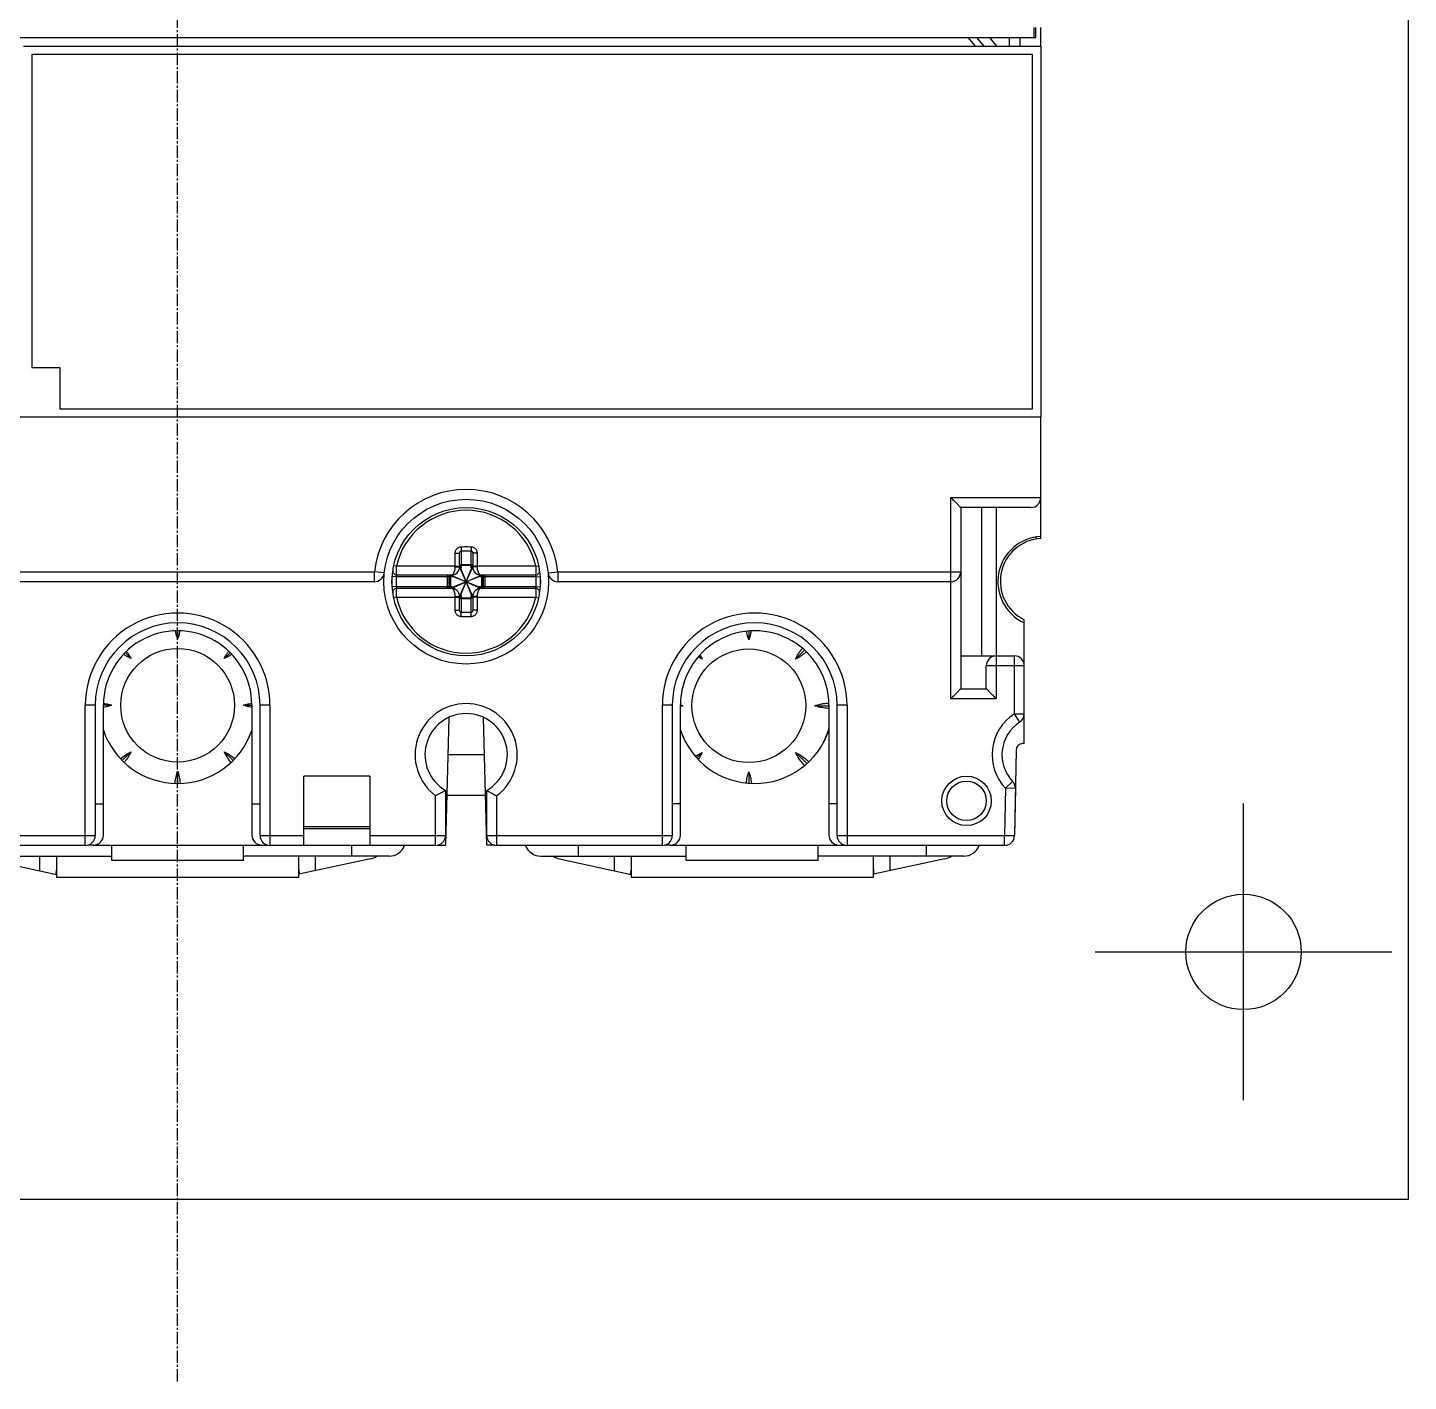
# Model space of a CAD drawing. Extents: x 0 to 557, y 0 to 248.
# Drawn here: x 466.2 to 550, y 1.1 to 83.2 of the extents above; entities that cross this region are included whole.
import ezdxf

# ---------------------------------------------------------------- set-up
doc = ezdxf.new("R2010")
doc.units = 0
doc.linetypes.add('AXES2', pattern=[1.125, 0.75, -0.125, 0.125, -0.125])
doc.layers.add('AXE', color=80, linetype='AXES2')

# ---------------------------------------------------------------- blocks, each defined once
blk = doc.blocks.new('LV429640ATNSX22A 1')
for p, q in [((95.4, -7.513), (199.3, -7.513)), ((195.28, -7.513), (195.722, -8.04)), ((196.263, -8.04), (195.821, -7.513)), ((197.046, -8.04), (196.604, -7.513)), ((197.779, -7.513), (197.779, -8.035)), ((198.45, -8.035), (198.45, -7.513)), ((199.3, -7.513), (199.3, -6.913)), ((199.3, -7.513), (199.4, -7.513)), ((199.4, -7.513), (199.4, -6.913)), ((199.7, -8.035), (199.7, -6.913)), ((138, -8.04), (199.7, -8.04)), ((199.7, -8.04), (199.7, -30.54)), ((199.2, -8.54), (138.5, -8.54)), ((138.5, -8.54), (138.5, -27.54)), ((199.2, -30.04), (199.2, -8.54)), ((138.5, -27.54), (140.2, -27.54)), ((140.2, -27.54), (140.2, -30.04)), ((140.2, -30.04), (199.2, -30.04)), ((134.7, -30.54), (199.7, -30.54)), ((199.7, -37.789), (199.7, -30.535)), ((194.25, -35.435), (199.7, -35.435)), ((194.25, -47.635), (194.25, -35.435)), ((199.1, -36.035), (194.85, -36.035)), ((194.85, -36.035), (194.85, -47.035)), ((196.1, -36.035), (196.1, -45.035)), ((196.995, -36.035), (196.995, -45.035)), ((199.4, -37.824), (199.4, -37.95)), ((199.7, -37.915), (199.7, -37.789)), ((164.45, -39.635), (164.45, -38.831)), ((164.55, -38.668), (164.55, -39.59)), ((165.15, -39.59), (165.15, -38.668)), ((165.25, -38.831), (165.25, -39.635)), ((100.418, -39.935), (159.282, -39.935)), ((159.879, -39.999), (159.282, -39.935)), ((159.282, -40.535), (159.282, -39.935)), ((160.619, -39.599), (160.456, -39.563)), ((163.95, -40.135), (160.65, -40.135)), ((163.72, -40.935), (163.72, -40.135)), ((163.983, -40.15), (165.717, -40.92)), ((163.983, -40.92), (165.717, -40.15)), ((164.187, -39.635), (164.45, -39.635)), ((165.235, -41.402), (164.465, -39.668)), ((164.465, -41.402), (165.235, -39.668)), ((165.169, -41.331), (164.531, -39.738)), ((164.531, -41.331), (165.169, -39.739)), ((165.15, -39.52), (164.55, -39.52)), ((165.15, -39.562), (164.55, -39.562)), ((165.513, -39.635), (165.25, -39.635)), ((169.05, -40.135), (165.75, -40.135)), ((165.98, -40.135), (165.98, -40.935)), ((169.081, -39.599), (169.244, -39.563)), ((169.821, -39.999), (170.418, -39.935)), ((170.418, -39.935), (194.85, -39.935)), ((170.418, -39.935), (170.418, -40.535)), ((159.282, -40.535), (100.418, -40.535)), ((160.611, -40.235), (160.361, -40.217)), ((160.361, -40.853), (160.361, -40.217)), ((160.611, -40.835), (160.361, -40.853)), ((163.905, -40.235), (160.611, -40.235)), ((160.611, -40.835), (163.905, -40.835)), ((160.65, -40.935), (163.95, -40.935)), ((163.816, -40.835), (163.816, -40.235)), ((163.838, -40.235), (163.838, -40.835)), ((163.89, -40.235), (163.89, -40.835)), ((164.054, -40.216), (165.646, -40.854)), ((164.054, -40.854), (165.646, -40.216)), ((165.75, -40.935), (169.05, -40.935)), ((169.089, -40.235), (165.795, -40.235)), ((165.795, -40.835), (169.089, -40.835)), ((165.81, -40.835), (165.81, -40.235)), ((165.862, -40.835), (165.862, -40.235)), ((165.884, -40.235), (165.884, -40.835)), ((169.089, -40.235), (169.339, -40.217)), ((169.089, -40.835), (169.339, -40.853)), ((169.339, -40.217), (169.339, -40.853)), ((194.25, -40.535), (170.418, -40.535)), ((160.619, -41.471), (160.456, -41.507)), ((164.187, -41.435), (164.45, -41.435)), ((164.45, -42.239), (164.45, -41.435)), ((164.55, -41.48), (164.55, -42.401)), ((164.55, -41.508), (165.15, -41.508)), ((164.55, -41.55), (165.15, -41.55)), ((165.15, -42.401), (165.15, -41.48)), ((165.513, -41.435), (165.25, -41.435)), ((165.25, -41.435), (165.25, -42.239)), ((169.081, -41.471), (169.244, -41.507)), ((147.35, -43.513), (147.35, -44.031)), ((181.996, -43.53), (181.996, -44.061)), ((198.7, -43.033), (198.7, -42.843)), ((198.7, -48.557), (198.7, -43.033)), ((144.157, -44.841), (144.52, -45.203)), ((150.18, -45.203), (150.54, -44.843)), ((178.974, -45.041), (179.166, -45.233)), ((184.826, -45.233), (185.372, -44.687)), ((194.85, -45.035), (198.1, -45.035)), ((197, -45.035), (197, -47.635)), ((198.1, -48.557), (198.1, -45.035)), ((198.7, -45.635), (196.4, -45.635)), ((196.4, -47.035), (196.4, -45.635)), ((197, -47.635), (194.25, -47.635)), ((194.85, -47.035), (196.4, -47.035)), ((142.35, -48.035), (141.75, -48.035)), ((141.75, -56.535), (141.75, -48.035)), ((142.35, -48.035), (142.35, -55.935)), ((142.848, -55.913), (142.848, -48.014)), ((143.348, -48.033), (142.848, -48.033)), ((151.352, -48.033), (151.848, -48.033)), ((151.848, -48.013), (151.848, -55.914)), ((152.95, -48.035), (152.35, -48.035)), ((152.35, -55.935), (152.35, -48.035)), ((152.95, -48.035), (152.95, -56.535)), ((177.35, -48.035), (176.75, -48.035)), ((176.75, -56.535), (176.75, -48.035)), ((177.35, -48.035), (177.35, -55.935)), ((177.848, -55.913), (177.848, -48.014)), ((177.994, -48.063), (177.848, -48.063)), ((185.998, -48.063), (186.848, -48.063)), ((186.848, -48.013), (186.848, -55.913)), ((187.95, -48.035), (187.35, -48.035)), ((187.35, -55.935), (187.35, -48.035)), ((187.95, -48.035), (187.95, -56.535)), ((198.1, -48.557), (198.7, -48.557)), ((198.425, -49.061), (198.1, -48.557)), ((198.7, -50.363), (198.7, -48.557)), ((163.797, -48.77), (163.594, -56.513)), ((166.105, -56.513), (165.903, -48.77)), ((144.52, -50.863), (143.991, -51.392)), ((150.18, -50.863), (150.709, -51.392)), ((163.738, -51.013), (165.961, -51.013)), ((179.166, -50.893), (178.835, -51.225)), ((184.826, -50.893), (185.51, -51.577)), ((198.206, -50.756), (198.116, -55.924)), ((198.7, -50.363), (198.606, -50.363)), ((147.35, -52.035), (147.35, -52.783)), ((159, -52.335), (155, -52.335)), ((155, -56.535), (155, -52.335)), ((159, -52.335), (159, -56.535)), ((181.996, -52.066), (181.996, -52.769)), ((197.996, -52.653), (197.56, -53.066)), ((163, -56.535), (163, -53.522)), ((163.6, -53.2), (163.6, -55.935)), ((166.027, -53.513), (163.673, -53.513)), ((166.1, -55.935), (166.1, -53.2)), ((166.7, -53.522), (166.7, -56.535)), ((197.56, -53.066), (197.51, -55.935)), ((198.16, -53.076), (197.56, -53.066)), ((198.16, -53.076), (198.11, -55.945)), ((142.35, -54.013), (142.848, -54.013)), ((151.848, -54.013), (152.35, -54.013)), ((177.848, -54.013), (177.35, -54.013)), ((187.35, -54.013), (186.848, -54.013)), ((131.1, -55.935), (142.35, -55.935)), ((152.35, -55.935), (155, -55.935)), ((155, -55.381), (159, -55.381)), ((159, -55.528), (155, -55.528)), ((159, -55.935), (163.6, -55.935)), ((166.1, -55.935), (177.35, -55.935)), ((187.35, -55.935), (197.51, -55.935)), ((197.51, -55.935), (198.11, -55.945)), ((197.51, -56.535), (197.51, -55.935)), ((141.75, -56.535), (131.7, -56.535)), ((142.247, -56.513), (141.909, -56.513)), ((152.447, -56.533), (142.247, -56.533)), ((143.35, -57.463), (143.35, -56.533)), ((151.35, -57.463), (151.35, -56.533)), ((152.448, -56.514), (152.792, -56.514)), ((155, -56.535), (152.95, -56.535)), ((155, -56.513), (159, -56.513)), ((157.901, -56.513), (157.901, -57.188)), ((163, -56.535), (159, -56.535)), ((163.159, -56.513), (163.594, -56.513)), ((166.541, -56.513), (166.105, -56.513)), ((176.75, -56.535), (166.7, -56.535)), ((171.652, -56.535), (171.652, -57.188)), ((177.247, -56.513), (176.909, -56.513)), ((187.447, -56.533), (177.247, -56.533)), ((178.203, -57.463), (178.203, -56.533)), ((186.203, -57.463), (186.203, -56.533)), ((187.448, -56.513), (187.792, -56.513)), ((197.51, -56.535), (187.95, -56.535)), ((192.753, -56.535), (192.753, -57.188)), ((134.525, -57.188), (143.35, -57.188)), ((135.659, -57.349), (140, -58.311)), ((139, -58.089), (139, -57.188)), ((140, -57.188), (140, -58.463)), ((151.35, -57.463), (143.35, -57.463)), ((160.175, -57.188), (151.35, -57.188)), ((154.7, -58.463), (154.7, -57.188)), ((159.04, -57.36), (154.7, -58.29)), ((155.7, -57.188), (155.7, -58.076)), ((169.378, -57.188), (178.203, -57.188)), ((170.512, -57.349), (174.853, -58.311)), ((173.853, -58.089), (173.853, -57.188)), ((174.853, -57.188), (174.853, -58.463)), ((186.203, -57.463), (178.203, -57.463)), ((195.028, -57.188), (186.203, -57.188)), ((189.553, -58.463), (189.553, -57.188)), ((193.893, -57.36), (189.553, -58.29)), ((190.553, -57.188), (190.553, -58.076)), ((140, -58.463), (154.7, -58.463)), ((174.853, -58.463), (189.553, -58.463))]:
    blk.add_line(p, q)
at = {"color": 6}
for p, q in [((212, -72), (212, -54)), ((203, -63), (221, -63))]:
    blk.add_line(p, q, dxfattribs=at)
at = {"color": 7}
blk.add_lwpolyline([(-328, -78), (222, -78), (222, 142), (-328, 142)], close=True, dxfattribs=at)
for centre, radius in [((164.85, -40.535), 5), ((164.85, -40.535), 4.5), ((147.35, -48.033), 3.45), ((181.996, -48.063), 3.45), ((195.2, -53.835), 1.5), ((195.2, -53.835), 1.2)]:
    blk.add_circle(centre, radius)
blk.add_circle((212, -63), 3.5, dxfattribs=at)
for centre, radius, start, end in [((164.85, -40.535), 5.6, 6.15064, 173.84936), ((199.1, -35.435), 0.6, 270, 0), ((164.85, -40.535), 4.333, 12.47309, 167.52691), ((199.85, -40.535), 2.75, 93.12678, 245.28015), ((199.85, -40.511), 2.6, 93.31752, 243.73809), ((159.282, -39.935), 0.6, 270, 353.84936), ((160.65, -39.885), 0.25, 171.20259, 270), ((163.95, -39.635), 0.5, 270, 0), ((165.75, -39.635), 0.5, 180, 270), ((169.05, -39.885), 0.25, 269.99996, 8.79727), ((170.418, -39.935), 0.6, 186.15064, 270), ((194.25, -39.935), 0.6, 270, 0), ((160.65, -41.185), 0.25, 89.99996, 188.79727), ((164.85, -40.535), 4.25, 175.95223, 184.04777), ((163.95, -41.435), 0.5, 0, 90), ((165.75, -41.435), 0.5, 90, 180), ((169.05, -41.185), 0.25, 351.20259, 90), ((164.85, -40.535), 4.25, 355.95223, 4.04777), ((164.85, -40.535), 4.333, 192.47309, 347.52691), ((147.35, -48.035), 5.6, 0, 180.00062), ((182.35, -48.035), 5.6, 0, 180.00062), ((147.35, -48.035), 5, 0, 180), ((147.348, -48.013), 4.5, 359.99999, 180.00384), ((182.35, -48.035), 5, 0, 180), ((182.348, -48.013), 4.5, 359.99999, 180.00384), ((197, -45.635), 0.6, 90, 180), ((198.1, -45.635), 0.6, 0, 90), ((164.85, -51.035), 3.1, 306.63921, 233.36079), ((164.85, -51.035), 2.5, 300, 240), ((199.7, -51.035), 2.95, 122.84513, 223.50884), ((198.1, -48.557), 0.6, 302.84532, 0), ((199.7, -51.035), 2.35, 122.84532, 223.50889), ((147.35, -48.033), 4.75, 198.57041, 341.27007), ((182.35, -48.033), 4.75, 198.57041, 341.27007), ((181.996, -48.063), 5.05, 334.1064, 343.92195), ((181.996, -48.063), 5.051, 334.46859, 343.86827), ((198.606, -50.763), 0.4, 90, 179.24815), ((197.56, -53.066), 0.6, 359, 43.50889), ((141.75, -55.935), 0.6, 270, 0), ((142.248, -55.913), 0.6, 269.94863, 360), ((152.448, -55.914), 0.6, 180.00032, 269.94895), ((152.95, -55.935), 0.6, 180, 270), ((163, -55.935), 0.6, 270, 0), ((166.7, -55.935), 0.6, 180, 270), ((176.75, -55.935), 0.6, 270, 0), ((177.248, -55.913), 0.6, 269.94872, 360), ((187.448, -55.913), 0.6, 180.00032, 269.89963), ((187.95, -55.935), 0.6, 180, 270), ((197.51, -55.935), 0.6, 270, 359), ((197.516, -55.913), 0.6, 343.83062, 359.00004), ((160.175, -56.188), 1, 270.0002, 339.70839), ((169.378, -56.188), 1, 200.28799, 270), ((195.028, -56.188), 1, 270.0002, 339.71199), ((158.825, -56.384), 1, 282.43176, 306.38253), ((170.728, -56.373), 1, 234.67389, 257.51092), ((193.678, -56.384), 1, 282.43176, 306.38253)]:
    blk.add_arc(centre, radius, start, end)
for points, knots in [([(194.85, -36.035), (194.84, -36.025), (194.804, -35.989), (194.725, -35.909), (194.599, -35.784), (194.435, -35.62), (194.315, -35.5), (194.25, -35.435)], [0, 0, 0, 0, 0.0402334, 0.155377, 0.3364328, 0.573722, 0.8485282, 0.8485282, 0.8485282, 0.8485282]), ([(164.187, -38.798), (164.187, -38.775), (164.191, -38.727), (164.211, -38.653), (164.247, -38.579), (164.302, -38.51), (164.375, -38.455), (164.457, -38.42), (164.516, -38.412), (164.544, -38.411)], [0, 0, 0, 0, 0.0686055, 0.1439426, 0.226554, 0.3151503, 0.4062368, 0.4967444, 0.5814957, 0.5814957, 0.5814957, 0.5814957]), ([(164.544, -38.411), (164.612, -38.41), (164.748, -38.409), (164.951, -38.409), (165.088, -38.41), (165.156, -38.411)], [0, 0, 0, 0, 0.2025636, 0.4076196, 0.6117272, 0.6117272, 0.6117272, 0.6117272]), ([(164.544, -38.411), (164.544, -38.445), (164.545, -38.508), (164.547, -38.594), (164.549, -38.646), (164.55, -38.668)], [0, 0, 0, 0, 0.1001381, 0.1907363, 0.2572488, 0.2572488, 0.2572488, 0.2572488]), ([(165.156, -38.411), (165.156, -38.445), (165.155, -38.508), (165.153, -38.594), (165.151, -38.646), (165.15, -38.668)], [0, 0, 0, 0, 0.1001378, 0.190736, 0.257248, 0.257248, 0.257248, 0.257248]), ([(165.156, -38.411), (165.184, -38.412), (165.242, -38.42), (165.325, -38.454), (165.397, -38.51), (165.452, -38.578), (165.489, -38.653), (165.509, -38.727), (165.513, -38.775), (165.513, -38.798)], [0, 0, 0, 0, 0.0844544, 0.1745763, 0.2656171, 0.3543791, 0.4371975, 0.5127248, 0.5814975, 0.5814975, 0.5814975, 0.5814975]), ([(164.187, -38.798), (164.22, -38.797), (164.281, -38.799), (164.366, -38.805), (164.413, -38.813), (164.45, -38.823), (164.45, -38.831)], [0, 0, 0, 0, 0.0995172, 0.1852358, 0.2437846, 0.2679334, 0.2679334, 0.2679334, 0.2679334]), ([(164.187, -39.599), (164.187, -39.517), (164.187, -39.346), (164.187, -39.079), (164.187, -38.894), (164.187, -38.798)], [0, 0, 0, 0, 0.2451334, 0.5135022, 0.8014853, 0.8014853, 0.8014853, 0.8014853]), ([(164.45, -38.831), (164.45, -38.821), (164.451, -38.802), (164.456, -38.771), (164.466, -38.741), (164.481, -38.712), (164.501, -38.689), (164.525, -38.673), (164.542, -38.669), (164.55, -38.668)], [0, 0, 0, 0, 0.0284303, 0.0592124, 0.0918038, 0.1246929, 0.1556434, 0.1834244, 0.2075979, 0.2075979, 0.2075979, 0.2075979]), ([(164.55, -38.668), (164.616, -38.668), (164.749, -38.666), (164.949, -38.666), (165.083, -38.668), (165.15, -38.668)], [0, 0, 0, 0, 0.1989894, 0.3995198, 0.6000139, 0.6000139, 0.6000139, 0.6000139]), ([(165.15, -38.668), (165.158, -38.669), (165.175, -38.673), (165.198, -38.688), (165.218, -38.712), (165.233, -38.741), (165.243, -38.771), (165.249, -38.802), (165.25, -38.821), (165.25, -38.831)], [0, 0, 0, 0, 0.0240864, 0.0517359, 0.0826458, 0.1155786, 0.1482428, 0.1791, 0.2075994, 0.2075994, 0.2075994, 0.2075994]), ([(165.513, -38.798), (165.48, -38.797), (165.419, -38.799), (165.334, -38.805), (165.287, -38.813), (165.25, -38.823), (165.25, -38.831)], [0, 0, 0, 0, 0.0995172, 0.1852358, 0.2437845, 0.2679333, 0.2679333, 0.2679333, 0.2679333]), ([(165.513, -38.798), (165.513, -38.895), (165.513, -39.082), (165.513, -39.349), (165.513, -39.518), (165.513, -39.599)], [0, 0, 0, 0, 0.2923982, 0.5595968, 0.8014853, 0.8014853, 0.8014853, 0.8014853]), ([(160.619, -39.599), (160.615, -39.633), (160.608, -39.701), (160.601, -39.806), (160.6, -39.908), (160.603, -39.999), (160.614, -40.07), (160.624, -40.115), (160.642, -40.135), (160.65, -40.135)], [0, 0, 0, 0, 0.1011592, 0.2076643, 0.3132474, 0.407516, 0.4809532, 0.526858, 0.54949, 0.54949, 0.54949, 0.54949]), ([(160.65, -40.135), (160.647, -40.14), (160.64, -40.153), (160.63, -40.176), (160.619, -40.204), (160.613, -40.225), (160.611, -40.235)], [0, 0, 0, 0, 0.0187148, 0.0440151, 0.0759374, 0.1077522, 0.1077522, 0.1077522, 0.1077522]), ([(164.187, -39.599), (164.092, -39.599), (163.898, -39.599), (163.594, -39.599), (163.264, -39.599), (162.901, -39.599), (162.506, -39.599), (162.079, -39.599), (161.621, -39.599), (161.13, -39.599), (160.793, -39.599), (160.619, -39.599)], [0, 0, 0, 0, 0.284634, 0.583745, 0.912593, 1.274918, 1.670146, 2.09758, 2.55637, 3.046106, 3.56801, 3.56801, 3.56801, 3.56801]), ([(163.88, -40.141), (163.875, -40.143), (163.854, -40.153), (163.833, -40.174), (163.824, -40.195), (163.822, -40.201)], [0, 0, 0, 0, 0.01694014, 0.06782964, 0.08515314, 0.08515314, 0.08515314, 0.08515314]), ([(163.873, -40.158), (163.864, -40.166), (163.853, -40.18), (163.846, -40.195), (163.844, -40.201)], [0, 0, 0, 0, 0.03424847, 0.05157209, 0.05157209, 0.05157209, 0.05157209]), ([(163.935, -40.135), (163.918, -40.135), (163.895, -40.141), (163.877, -40.155), (163.873, -40.158)], [0, 0, 0, 0, 0.05012009, 0.06715642, 0.06715642, 0.06715642, 0.06715642]), ([(163.935, -40.135), (163.926, -40.135), (163.907, -40.151), (163.898, -40.177), (163.894, -40.195), (163.893, -40.201)], [0, 0, 0, 0, 0.02574366, 0.06591584, 0.08212123, 0.08212123, 0.08212123, 0.08212123]), ([(163.95, -40.135), (163.941, -40.135), (163.921, -40.151), (163.913, -40.177), (163.909, -40.195), (163.908, -40.201)], [0, 0, 0, 0, 0.02606707, 0.06616314, 0.08229636, 0.08229636, 0.08229636, 0.08229636]), ([(163.95, -40.135), (163.979, -40.135), (164.042, -40.106), (164.107, -40.018), (164.154, -39.902), (164.181, -39.77), (164.187, -39.68), (164.187, -39.635)], [0, 0, 0, 0, 0.0857154, 0.1935589, 0.3219294, 0.4600473, 0.5939554, 0.5939554, 0.5939554, 0.5939554]), ([(163.983, -40.15), (163.98, -40.153), (163.979, -40.165), (163.986, -40.174), (163.99, -40.178)], [0, 0, 0, 0, 0.01414468, 0.03141043, 0.03141043, 0.03141043, 0.03141043]), ([(164.053, -40.124), (164.046, -40.126), (164.032, -40.129), (164.012, -40.134), (163.995, -40.14), (163.986, -40.146), (163.983, -40.15)], [0, 0, 0, 0, 0.02223725, 0.04269836, 0.06092843, 0.07550805, 0.07550805, 0.07550805, 0.07550805]), ([(163.99, -40.178), (163.995, -40.183), (164.007, -40.193), (164.02, -40.201), (164.028, -40.205)], [0, 0, 0, 0, 0.02119907, 0.04643887, 0.04643887, 0.04643887, 0.04643887]), ([(164.187, -39.635), (164.187, -39.629), (164.187, -39.617), (164.187, -39.605), (164.187, -39.599)], [0, 0, 0, 0, 0.01817785, 0.03583874, 0.03583874, 0.03583874, 0.03583874]), ([(164.287, -39.6), (164.315, -39.601), (164.368, -39.601), (164.41, -39.611), (164.45, -39.61), (164.45, -39.617)], [0, 0, 0, 0, 0.08551, 0.1433196, 0.1647829, 0.1647829, 0.1647829, 0.1647829]), ([(164.439, -39.738), (164.441, -39.731), (164.444, -39.717), (164.449, -39.697), (164.455, -39.68), (164.461, -39.671), (164.465, -39.668)], [0, 0, 0, 0, 0.02227813, 0.04272751, 0.06093428, 0.07551171, 0.07551171, 0.07551171, 0.07551171]), ([(164.45, -39.607), (164.45, -39.598), (164.466, -39.578), (164.492, -39.569), (164.511, -39.565), (164.516, -39.565)], [0, 0, 0, 0, 0.02606707, 0.06616314, 0.08229637, 0.08229637, 0.08229637, 0.08229637]), ([(164.45, -39.635), (164.45, -39.626), (164.466, -39.606), (164.492, -39.598), (164.511, -39.594), (164.516, -39.593)], [0, 0, 0, 0, 0.026066, 0.06616128, 0.0822948, 0.0822948, 0.0822948, 0.0822948]), ([(164.531, -39.738), (164.528, -39.73), (164.521, -39.713), (164.508, -39.692), (164.495, -39.675), (164.482, -39.665), (164.472, -39.665), (164.469, -39.666)], [0, 0, 0, 0, 0.0283478, 0.0532815, 0.0748872, 0.0920764, 0.1014859, 0.1014859, 0.1014859, 0.1014859]), ([(164.485, -39.54), (164.49, -39.537), (164.5, -39.531), (164.51, -39.527), (164.516, -39.525)], [0, 0, 0, 0, 0.01681323, 0.03392807, 0.03392807, 0.03392807, 0.03392807]), ([(164.55, -39.59), (164.55, -39.615), (164.547, -39.665), (164.538, -39.715), (164.531, -39.739)], [0, 0, 0, 0, 0.0754848, 0.149718, 0.149718, 0.149718, 0.149718]), ([(165.169, -39.739), (165.162, -39.715), (165.153, -39.665), (165.15, -39.615), (165.15, -39.59)], [0, 0, 0, 0, 0.0742087, 0.149722, 0.149722, 0.149722, 0.149722]), ([(165.25, -39.607), (165.25, -39.598), (165.234, -39.578), (165.208, -39.569), (165.19, -39.566), (165.184, -39.565)], [0, 0, 0, 0, 0.02575795, 0.06597454, 0.08217418, 0.08217418, 0.08217418, 0.08217418]), ([(165.25, -39.635), (165.25, -39.626), (165.234, -39.606), (165.208, -39.598), (165.189, -39.594), (165.184, -39.593)], [0, 0, 0, 0, 0.02606707, 0.06616314, 0.08229636, 0.08229636, 0.08229636, 0.08229636]), ([(165.235, -39.668), (165.232, -39.665), (165.22, -39.664), (165.205, -39.675), (165.196, -39.687), (165.19, -39.695), (165.189, -39.698)], [0, 0, 0, 0, 0.01414489, 0.0314115, 0.05261127, 0.06060314, 0.06060314, 0.06060314, 0.06060314]), ([(165.261, -39.738), (165.259, -39.731), (165.256, -39.717), (165.251, -39.697), (165.245, -39.68), (165.239, -39.671), (165.235, -39.668)], [0, 0, 0, 0, 0.02223904, 0.04270095, 0.06093086, 0.07551201, 0.07551201, 0.07551201, 0.07551201]), ([(165.413, -39.6), (165.385, -39.601), (165.332, -39.601), (165.29, -39.611), (165.25, -39.61), (165.25, -39.617)], [0, 0, 0, 0, 0.0855099, 0.1433196, 0.1647829, 0.1647829, 0.1647829, 0.1647829]), ([(169.081, -39.599), (168.907, -39.599), (168.569, -39.599), (168.079, -39.599), (167.621, -39.599), (167.193, -39.599), (166.798, -39.599), (166.436, -39.599), (166.106, -39.599), (165.802, -39.599), (165.608, -39.599), (165.513, -39.599)], [0, 0, 0, 0, 0.521932, 1.011689, 1.470493, 1.89794, 2.293184, 2.655521, 2.984393, 3.283507, 3.56801, 3.56801, 3.56801, 3.56801]), ([(165.513, -39.599), (165.513, -39.605), (165.513, -39.617), (165.513, -39.629), (165.513, -39.635)], [0, 0, 0, 0, 0.01766099, 0.03583874, 0.03583874, 0.03583874, 0.03583874]), ([(165.513, -39.635), (165.513, -39.68), (165.518, -39.77), (165.546, -39.902), (165.593, -40.018), (165.658, -40.106), (165.721, -40.135), (165.75, -40.135)], [0, 0, 0, 0, 0.1339076, 0.2720257, 0.4003964, 0.5082394, 0.5939557, 0.5939557, 0.5939557, 0.5939557]), ([(165.646, -40.216), (165.655, -40.213), (165.671, -40.206), (165.693, -40.193), (165.71, -40.18), (165.72, -40.167), (165.72, -40.157), (165.719, -40.154)], [0, 0, 0, 0, 0.0283477, 0.0532806, 0.0748854, 0.0920738, 0.1014832, 0.1014832, 0.1014832, 0.1014832]), ([(165.647, -40.124), (165.654, -40.126), (165.668, -40.129), (165.688, -40.134), (165.704, -40.14), (165.714, -40.146), (165.717, -40.15)], [0, 0, 0, 0, 0.02227705, 0.04272547, 0.06093149, 0.07550845, 0.07550845, 0.07550845, 0.07550845]), ([(165.75, -40.135), (165.759, -40.135), (165.779, -40.151), (165.787, -40.177), (165.791, -40.195), (165.792, -40.201)], [0, 0, 0, 0, 0.02606593, 0.06616117, 0.08229471, 0.08229471, 0.08229471, 0.08229471]), ([(165.765, -40.135), (165.782, -40.135), (165.804, -40.141), (165.822, -40.154), (165.827, -40.158)], [0, 0, 0, 0, 0.04960304, 0.06665907, 0.06665907, 0.06665907, 0.06665907]), ([(165.765, -40.135), (165.774, -40.135), (165.794, -40.151), (165.802, -40.177), (165.806, -40.195), (165.807, -40.201)], [0, 0, 0, 0, 0.02606707, 0.06616314, 0.08229636, 0.08229636, 0.08229636, 0.08229636]), ([(165.835, -40.148), (165.85, -40.157), (165.867, -40.174), (165.876, -40.195), (165.878, -40.201)], [0, 0, 0, 0, 0.05088955, 0.06821316, 0.06821316, 0.06821316, 0.06821316]), ([(165.839, -40.17), (165.842, -40.175), (165.849, -40.184), (165.854, -40.195), (165.856, -40.201)], [0, 0, 0, 0, 0.01735271, 0.03476827, 0.03476827, 0.03476827, 0.03476827]), ([(169.05, -40.135), (169.058, -40.135), (169.076, -40.115), (169.086, -40.07), (169.097, -39.999), (169.1, -39.908), (169.099, -39.806), (169.092, -39.701), (169.085, -39.633), (169.081, -39.599)], [0, 0, 0, 0, 0.022622, 0.0685253, 0.1419848, 0.236287, 0.3418926, 0.4483892, 0.5494906, 0.5494906, 0.5494906, 0.5494906]), ([(169.089, -40.235), (169.087, -40.225), (169.081, -40.204), (169.07, -40.176), (169.06, -40.153), (169.053, -40.14), (169.05, -40.135)], [0, 0, 0, 0, 0.0318147, 0.0637371, 0.0890374, 0.1077522, 0.1077522, 0.1077522, 0.1077522]), ([(160.65, -40.935), (160.642, -40.935), (160.624, -40.955), (160.614, -41), (160.603, -41.071), (160.6, -41.162), (160.601, -41.264), (160.608, -41.369), (160.615, -41.437), (160.619, -41.471)], [0, 0, 0, 0, 0.0226221, 0.0685253, 0.1419848, 0.236287, 0.3418926, 0.4483892, 0.5494906, 0.5494906, 0.5494906, 0.5494906]), ([(160.611, -40.835), (160.613, -40.845), (160.619, -40.866), (160.63, -40.893), (160.64, -40.916), (160.647, -40.929), (160.65, -40.935)], [0, 0, 0, 0, 0.0318147, 0.0637371, 0.0890374, 0.1077522, 0.1077522, 0.1077522, 0.1077522]), ([(163.865, -40.922), (163.85, -40.913), (163.833, -40.895), (163.824, -40.875), (163.822, -40.869)], [0, 0, 0, 0, 0.05088955, 0.06821316, 0.06821316, 0.06821316, 0.06821316]), ([(163.861, -40.9), (163.858, -40.895), (163.851, -40.885), (163.846, -40.875), (163.844, -40.869)], [0, 0, 0, 0, 0.01735271, 0.03476827, 0.03476827, 0.03476827, 0.03476827]), ([(163.935, -40.935), (163.918, -40.935), (163.896, -40.929), (163.878, -40.916), (163.873, -40.912)], [0, 0, 0, 0, 0.04960304, 0.06665908, 0.06665908, 0.06665908, 0.06665908]), ([(163.935, -40.935), (163.926, -40.935), (163.906, -40.919), (163.898, -40.893), (163.894, -40.874), (163.893, -40.869)], [0, 0, 0, 0, 0.02606707, 0.06616314, 0.08229637, 0.08229637, 0.08229637, 0.08229637]), ([(164.054, -40.216), (164.03, -40.222), (163.98, -40.232), (163.93, -40.235), (163.905, -40.235)], [0, 0, 0, 0, 0.0741826, 0.1497294, 0.1497294, 0.1497294, 0.1497294]), ([(163.905, -40.835), (163.93, -40.835), (163.98, -40.838), (164.03, -40.847), (164.054, -40.854)], [0, 0, 0, 0, 0.0755715, 0.1497317, 0.1497317, 0.1497317, 0.1497317]), ([(163.95, -40.935), (163.941, -40.935), (163.921, -40.919), (163.913, -40.893), (163.909, -40.874), (163.908, -40.869)], [0, 0, 0, 0, 0.02606593, 0.06616117, 0.08229471, 0.08229471, 0.08229471, 0.08229471]), ([(164.187, -41.435), (164.187, -41.39), (164.181, -41.3), (164.154, -41.168), (164.107, -41.052), (164.042, -40.964), (163.979, -40.935), (163.95, -40.935)], [0, 0, 0, 0, 0.1339076, 0.2720257, 0.4003964, 0.5082394, 0.5939557, 0.5939557, 0.5939557, 0.5939557]), ([(164.054, -40.854), (164.045, -40.857), (164.029, -40.864), (164.007, -40.877), (163.99, -40.89), (163.98, -40.903), (163.98, -40.913), (163.981, -40.916)], [0, 0, 0, 0, 0.0283477, 0.0532806, 0.0748854, 0.0920739, 0.1014832, 0.1014832, 0.1014832, 0.1014832]), ([(164.053, -40.946), (164.046, -40.944), (164.032, -40.941), (164.012, -40.936), (163.995, -40.93), (163.986, -40.924), (163.983, -40.92)], [0, 0, 0, 0, 0.02227705, 0.04272547, 0.06093149, 0.07550845, 0.07550845, 0.07550845, 0.07550845]), ([(165.75, -40.935), (165.721, -40.935), (165.658, -40.964), (165.593, -41.052), (165.546, -41.168), (165.518, -41.3), (165.513, -41.39), (165.513, -41.435)], [0, 0, 0, 0, 0.0857154, 0.1935589, 0.3219294, 0.4600473, 0.5939554, 0.5939554, 0.5939554, 0.5939554]), ([(165.795, -40.235), (165.77, -40.235), (165.72, -40.232), (165.67, -40.222), (165.646, -40.216)], [0, 0, 0, 0, 0.0755715, 0.1497317, 0.1497317, 0.1497317, 0.1497317]), ([(165.795, -40.835), (165.77, -40.835), (165.72, -40.838), (165.67, -40.847), (165.646, -40.854)], [0, 0, 0, 0, 0.0753321, 0.1496914, 0.1496914, 0.1496914, 0.1496914]), ([(165.647, -40.946), (165.654, -40.944), (165.668, -40.941), (165.688, -40.936), (165.704, -40.93), (165.714, -40.924), (165.717, -40.92)], [0, 0, 0, 0, 0.02221081, 0.04255589, 0.06104522, 0.07551541, 0.07551541, 0.07551541, 0.07551541]), ([(165.71, -40.892), (165.706, -40.887), (165.694, -40.877), (165.68, -40.869), (165.673, -40.866)], [0, 0, 0, 0, 0.02091191, 0.04607775, 0.04607775, 0.04607775, 0.04607775]), ([(165.717, -40.92), (165.72, -40.916), (165.721, -40.904), (165.714, -40.896), (165.71, -40.892)], [0, 0, 0, 0, 0.01458251, 0.03123653, 0.03123653, 0.03123653, 0.03123653]), ([(165.795, -40.835), (165.795, -40.852), (165.791, -40.882), (165.779, -40.917), (165.763, -40.931), (165.758, -40.933)], [0, 0, 0, 0, 0.050359, 0.0904545, 0.1092398, 0.1092398, 0.1092398, 0.1092398]), ([(165.81, -40.835), (165.81, -40.852), (165.806, -40.882), (165.794, -40.917), (165.779, -40.931), (165.773, -40.933)], [0, 0, 0, 0, 0.0503577, 0.0904538, 0.1092396, 0.1092396, 0.1092396, 0.1092396]), ([(165.862, -40.835), (165.862, -40.852), (165.853, -40.887), (165.82, -40.922), (165.793, -40.931), (165.782, -40.933)], [0, 0, 0, 0, 0.0519316, 0.1030547, 0.1364663, 0.1364663, 0.1364663, 0.1364663]), ([(165.884, -40.835), (165.884, -40.852), (165.875, -40.887), (165.838, -40.925), (165.804, -40.935), (165.787, -40.935)], [0, 0, 0, 0, 0.0516475, 0.1025371, 0.1526572, 0.1526572, 0.1526572, 0.1526572]), ([(169.05, -40.935), (169.053, -40.93), (169.059, -40.917), (169.07, -40.894), (169.081, -40.866), (169.087, -40.846), (169.089, -40.835)], [0, 0, 0, 0, 0.0178792, 0.0426, 0.0748566, 0.1077504, 0.1077504, 0.1077504, 0.1077504]), ([(169.081, -41.471), (169.085, -41.437), (169.092, -41.368), (169.099, -41.264), (169.1, -41.162), (169.097, -41.071), (169.086, -41), (169.076, -40.955), (169.058, -40.935), (169.05, -40.935)], [0, 0, 0, 0, 0.1011592, 0.2076643, 0.3132474, 0.407516, 0.4809532, 0.526858, 0.54949, 0.54949, 0.54949, 0.54949]), ([(160.619, -41.471), (160.793, -41.471), (161.131, -41.471), (161.621, -41.471), (162.079, -41.471), (162.507, -41.471), (162.902, -41.471), (163.264, -41.471), (163.594, -41.471), (163.898, -41.471), (164.092, -41.471), (164.187, -41.471)], [0, 0, 0, 0, 0.521932, 1.011689, 1.470493, 1.89794, 2.293184, 2.655521, 2.984393, 3.283507, 3.56801, 3.56801, 3.56801, 3.56801]), ([(164.187, -41.471), (164.187, -41.465), (164.187, -41.453), (164.187, -41.441), (164.187, -41.435)], [0, 0, 0, 0, 0.01766099, 0.03583874, 0.03583874, 0.03583874, 0.03583874]), ([(164.187, -42.272), (164.187, -42.244), (164.187, -42.184), (164.187, -42.09), (164.187, -41.988), (164.187, -41.875), (164.187, -41.751), (164.187, -41.615), (164.187, -41.521), (164.187, -41.471)], [0, 0, 0, 0, 0.0858183, 0.1792338, 0.2814322, 0.3935658, 0.516742, 0.6522102, 0.8014853, 0.8014853, 0.8014853, 0.8014853]), ([(164.287, -41.47), (164.315, -41.469), (164.365, -41.47), (164.414, -41.457), (164.445, -41.461), (164.449, -41.456)], [0, 0, 0, 0, 0.0855099, 0.1433196, 0.1628273, 0.1628273, 0.1628273, 0.1628273]), ([(164.439, -41.332), (164.441, -41.339), (164.444, -41.353), (164.449, -41.373), (164.455, -41.389), (164.461, -41.399), (164.465, -41.402)], [0, 0, 0, 0, 0.02223797, 0.04270049, 0.06093265, 0.07551204, 0.07551204, 0.07551204, 0.07551204]), ([(164.45, -41.435), (164.45, -41.444), (164.466, -41.464), (164.492, -41.472), (164.511, -41.476), (164.516, -41.477)], [0, 0, 0, 0, 0.02606706, 0.06616314, 0.08229636, 0.08229636, 0.08229636, 0.08229636]), ([(164.45, -41.463), (164.45, -41.472), (164.466, -41.492), (164.492, -41.501), (164.51, -41.504), (164.516, -41.505)], [0, 0, 0, 0, 0.02575795, 0.06597454, 0.08217418, 0.08217418, 0.08217418, 0.08217418]), ([(164.465, -41.402), (164.468, -41.405), (164.48, -41.406), (164.493, -41.396), (164.499, -41.389), (164.502, -41.385)], [0, 0, 0, 0, 0.01414489, 0.03141149, 0.04509897, 0.04509897, 0.04509897, 0.04509897]), ([(164.502, -41.385), (164.504, -41.383), (164.507, -41.379), (164.51, -41.375), (164.511, -41.372)], [0, 0, 0, 0, 0.00753388, 0.01552575, 0.01552575, 0.01552575, 0.01552575]), ([(164.531, -41.331), (164.538, -41.355), (164.547, -41.405), (164.55, -41.455), (164.55, -41.48)], [0, 0, 0, 0, 0.0742087, 0.149722, 0.149722, 0.149722, 0.149722]), ([(165.15, -41.48), (165.15, -41.455), (165.153, -41.405), (165.162, -41.355), (165.169, -41.331)], [0, 0, 0, 0, 0.0754848, 0.149718, 0.149718, 0.149718, 0.149718]), ([(165.169, -41.331), (165.172, -41.34), (165.179, -41.356), (165.192, -41.378), (165.205, -41.395), (165.218, -41.405), (165.228, -41.405), (165.231, -41.404)], [0, 0, 0, 0, 0.0283478, 0.0532815, 0.0748872, 0.0920764, 0.1014859, 0.1014859, 0.1014859, 0.1014859]), ([(165.25, -41.435), (165.25, -41.444), (165.234, -41.464), (165.208, -41.472), (165.189, -41.476), (165.184, -41.477)], [0, 0, 0, 0, 0.026066, 0.06616128, 0.0822948, 0.0822948, 0.0822948, 0.0822948]), ([(165.25, -41.463), (165.25, -41.472), (165.234, -41.492), (165.208, -41.501), (165.189, -41.504), (165.184, -41.505)], [0, 0, 0, 0, 0.02606707, 0.06616314, 0.08229636, 0.08229636, 0.08229636, 0.08229636]), ([(165.215, -41.53), (165.21, -41.533), (165.2, -41.539), (165.19, -41.543), (165.184, -41.545)], [0, 0, 0, 0, 0.01681323, 0.03392807, 0.03392807, 0.03392807, 0.03392807]), ([(165.261, -41.332), (165.259, -41.339), (165.256, -41.353), (165.251, -41.373), (165.245, -41.389), (165.239, -41.399), (165.235, -41.402)], [0, 0, 0, 0, 0.02227813, 0.04272751, 0.06093428, 0.07551171, 0.07551171, 0.07551171, 0.07551171]), ([(165.413, -41.47), (165.385, -41.469), (165.335, -41.47), (165.286, -41.457), (165.255, -41.461), (165.251, -41.456)], [0, 0, 0, 0, 0.08551, 0.1433196, 0.1628273, 0.1628273, 0.1628273, 0.1628273]), ([(165.513, -41.435), (165.513, -41.441), (165.513, -41.453), (165.513, -41.465), (165.513, -41.471)], [0, 0, 0, 0, 0.01817785, 0.03583874, 0.03583874, 0.03583874, 0.03583874]), ([(165.513, -41.471), (165.608, -41.471), (165.802, -41.471), (166.106, -41.471), (166.436, -41.471), (166.799, -41.471), (167.194, -41.471), (167.621, -41.471), (168.079, -41.471), (168.57, -41.471), (168.907, -41.471), (169.081, -41.471)], [0, 0, 0, 0, 0.284634, 0.583745, 0.912593, 1.274918, 1.670146, 2.09758, 2.55637, 3.046106, 3.56801, 3.56801, 3.56801, 3.56801]), ([(165.513, -41.471), (165.513, -41.521), (165.513, -41.617), (165.513, -41.753), (165.513, -41.877), (165.513, -41.989), (165.513, -42.091), (165.513, -42.185), (165.513, -42.244), (165.513, -42.272)], [0, 0, 0, 0, 0.1507243, 0.2867075, 0.4100161, 0.5219337, 0.6236486, 0.7164144, 0.8014853, 0.8014853, 0.8014853, 0.8014853]), ([(164.187, -42.272), (164.22, -42.273), (164.281, -42.271), (164.366, -42.265), (164.413, -42.257), (164.45, -42.247), (164.45, -42.239)], [0, 0, 0, 0, 0.0995172, 0.1852358, 0.2437845, 0.2679333, 0.2679333, 0.2679333, 0.2679333]), ([(164.544, -42.659), (164.516, -42.658), (164.458, -42.65), (164.375, -42.616), (164.303, -42.56), (164.248, -42.491), (164.211, -42.417), (164.191, -42.343), (164.187, -42.295), (164.187, -42.272)], [0, 0, 0, 0, 0.0844544, 0.1745763, 0.2656171, 0.3543791, 0.4371975, 0.5127248, 0.5814975, 0.5814975, 0.5814975, 0.5814975]), ([(164.55, -42.401), (164.542, -42.401), (164.525, -42.397), (164.501, -42.381), (164.482, -42.358), (164.467, -42.329), (164.456, -42.299), (164.451, -42.268), (164.45, -42.249), (164.45, -42.239)], [0, 0, 0, 0, 0.0240864, 0.0517359, 0.0826458, 0.1155786, 0.1482428, 0.1791, 0.2075994, 0.2075994, 0.2075994, 0.2075994]), ([(164.544, -42.659), (164.544, -42.625), (164.545, -42.562), (164.547, -42.476), (164.549, -42.424), (164.55, -42.401)], [0, 0, 0, 0, 0.1001378, 0.190736, 0.257248, 0.257248, 0.257248, 0.257248]), ([(165.156, -42.659), (165.088, -42.66), (164.951, -42.661), (164.748, -42.661), (164.612, -42.66), (164.544, -42.659)], [0, 0, 0, 0, 0.2041251, 0.409196, 0.6117272, 0.6117272, 0.6117272, 0.6117272]), ([(165.15, -42.401), (165.083, -42.402), (164.949, -42.403), (164.749, -42.403), (164.616, -42.402), (164.55, -42.401)], [0, 0, 0, 0, 0.2005115, 0.4010562, 0.6000139, 0.6000139, 0.6000139, 0.6000139]), ([(165.25, -42.239), (165.25, -42.248), (165.249, -42.268), (165.244, -42.298), (165.234, -42.329), (165.219, -42.358), (165.199, -42.381), (165.175, -42.397), (165.158, -42.401), (165.15, -42.401)], [0, 0, 0, 0, 0.0284303, 0.0592124, 0.0918038, 0.1246929, 0.1556434, 0.1834244, 0.2075979, 0.2075979, 0.2075979, 0.2075979]), ([(165.156, -42.659), (165.156, -42.625), (165.155, -42.562), (165.153, -42.476), (165.151, -42.424), (165.15, -42.401)], [0, 0, 0, 0, 0.1001381, 0.1907363, 0.2572488, 0.2572488, 0.2572488, 0.2572488]), ([(165.513, -42.272), (165.513, -42.295), (165.509, -42.343), (165.489, -42.417), (165.453, -42.491), (165.398, -42.56), (165.325, -42.615), (165.243, -42.65), (165.184, -42.658), (165.156, -42.659)], [0, 0, 0, 0, 0.0686055, 0.1439426, 0.226554, 0.3151503, 0.4062368, 0.4967444, 0.5814957, 0.5814957, 0.5814957, 0.5814957]), ([(165.513, -42.272), (165.48, -42.273), (165.419, -42.271), (165.334, -42.265), (165.287, -42.257), (165.25, -42.247), (165.25, -42.239)], [0, 0, 0, 0, 0.0995172, 0.1852358, 0.2437846, 0.2679334, 0.2679334, 0.2679334, 0.2679334]), ([(147.281, -43.807), (147.271, -43.769), (147.248, -43.674), (147.23, -43.577), (147.221, -43.519)], [0, 0, 0, 0, 0.1173499, 0.2939294, 0.2939294, 0.2939294, 0.2939294]), ([(147.479, -43.519), (147.47, -43.578), (147.452, -43.674), (147.429, -43.769), (147.419, -43.807)], [0, 0, 0, 0, 0.1766847, 0.2939647, 0.2939647, 0.2939647, 0.2939647]), ([(181.996, -44.061), (181.957, -43.951), (181.909, -43.778), (181.876, -43.603), (181.866, -43.543)], [0, 0, 0, 0, 0.3517875, 0.534926, 0.534926, 0.534926, 0.534926]), ([(182.129, -43.524), (182.119, -43.59), (182.086, -43.772), (182.035, -43.951), (181.996, -44.061)], [0, 0, 0, 0, 0.2029736, 0.5544509, 0.5544509, 0.5544509, 0.5544509]), ([(144.52, -45.203), (144.414, -45.153), (144.261, -45.067), (144.117, -44.969), (144.071, -44.936)], [0, 0, 0, 0, 0.3517894, 0.523525, 0.523525, 0.523525, 0.523525]), ([(144.252, -44.753), (144.285, -44.8), (144.384, -44.944), (144.47, -45.098), (144.52, -45.203)], [0, 0, 0, 0, 0.1731637, 0.5246517, 0.5246517, 0.5246517, 0.5246517]), ([(150.18, -45.203), (150.23, -45.097), (150.316, -44.945), (150.414, -44.801), (150.447, -44.755)], [0, 0, 0, 0, 0.351793, 0.5218575, 0.5218575, 0.5218575, 0.5218575]), ([(150.627, -44.937), (150.581, -44.97), (150.438, -45.068), (150.286, -45.153), (150.18, -45.203)], [0, 0, 0, 0, 0.1689895, 0.5204685, 0.5204685, 0.5204685, 0.5204685]), ([(184.826, -45.233), (184.877, -45.127), (184.992, -44.922), (185.146, -44.71), (185.238, -44.599), (185.254, -44.579)], [0, 0, 0, 0, 0.3517865, 0.7058999, 0.7835665, 0.7835665, 0.7835665, 0.7835665]), ([(185.491, -44.796), (185.468, -44.816), (185.353, -44.911), (185.138, -45.068), (184.932, -45.183), (184.826, -45.233)], [0, 0, 0, 0, 0.0922459, 0.4463375, 0.7978048, 0.7978048, 0.7978048, 0.7978048]), ([(194.25, -47.635), (194.315, -47.57), (194.435, -47.45), (194.598, -47.287), (194.724, -47.161), (194.804, -47.081), (194.84, -47.045), (194.85, -47.035)], [0, 0, 0, 0, 0.274286, 0.5111711, 0.6922419, 0.807862, 0.8485282, 0.8485282, 0.8485282, 0.8485282]), ([(197, -47.635), (196.935, -47.57), (196.815, -47.45), (196.652, -47.287), (196.526, -47.161), (196.446, -47.081), (196.41, -47.045), (196.4, -47.035)], [0, 0, 0, 0, 0.274286, 0.5111711, 0.6922419, 0.807862, 0.8485282, 0.8485282, 0.8485282, 0.8485282]), ([(143.124, -48.102), (143.086, -48.112), (142.994, -48.134), (142.902, -48.152), (142.848, -48.161)], [0, 0, 0, 0, 0.1173483, 0.2817177, 0.2817177, 0.2817177, 0.2817177]), ([(142.853, -47.907), (142.905, -47.916), (142.996, -47.933), (143.086, -47.955), (143.124, -47.964)], [0, 0, 0, 0, 0.1596766, 0.2769551, 0.2769551, 0.2769551, 0.2769551]), ([(151.576, -47.964), (151.614, -47.955), (151.703, -47.933), (151.792, -47.916), (151.843, -47.908)], [0, 0, 0, 0, 0.1173483, 0.2726047, 0.2726047, 0.2726047, 0.2726047]), ([(151.848, -48.16), (151.795, -48.151), (151.704, -48.134), (151.614, -48.112), (151.576, -48.102)], [0, 0, 0, 0, 0.1605156, 0.2777942, 0.2777942, 0.2777942, 0.2777942]), ([(185.998, -48.063), (186.109, -48.024), (186.298, -47.971), (186.491, -47.936), (186.569, -47.925)], [0, 0, 0, 0, 0.3517663, 0.5876535, 0.5876535, 0.5876535, 0.5876535]), ([(186.848, -48.229), (186.794, -48.226), (186.622, -48.212), (186.336, -48.167), (186.109, -48.103), (185.998, -48.063)], [0, 0, 0, 0, 0.1623312, 0.5164694, 0.8679335, 0.8679335, 0.8679335, 0.8679335]), ([(186.569, -47.925), (186.608, -47.92), (186.699, -47.909), (186.79, -47.901), (186.843, -47.898)], [0, 0, 0, 0, 0.1183966, 0.2750566, 0.2750566, 0.2750566, 0.2750566]), ([(143.883, -51.277), (143.897, -51.265), (144.003, -51.178), (144.208, -51.029), (144.414, -50.914), (144.52, -50.863)], [0, 0, 0, 0, 0.0552402, 0.4093368, 0.7608173, 0.7608173, 0.7608173, 0.7608173]), ([(144.52, -50.863), (144.47, -50.969), (144.354, -51.175), (144.205, -51.381), (144.118, -51.486), (144.107, -51.5)], [0, 0, 0, 0, 0.3517941, 0.7059103, 0.7606309, 0.7606309, 0.7606309, 0.7606309]), ([(150.593, -51.5), (150.582, -51.486), (150.495, -51.381), (150.346, -51.175), (150.23, -50.969), (150.18, -50.863)], [0, 0, 0, 0, 0.0550959, 0.4091952, 0.7606785, 0.7606785, 0.7606785, 0.7606785]), ([(150.18, -50.863), (150.286, -50.914), (150.492, -51.029), (150.697, -51.178), (150.803, -51.265), (150.817, -51.277)], [0, 0, 0, 0, 0.3517975, 0.7059162, 0.7608299, 0.7608299, 0.7608299, 0.7608299]), ([(178.754, -51.135), (178.788, -51.111), (178.921, -51.022), (179.06, -50.944), (179.166, -50.893)], [0, 0, 0, 0, 0.1268012, 0.4782934, 0.4782934, 0.4782934, 0.4782934]), ([(179.166, -50.893), (179.116, -50.999), (179.036, -51.142), (178.945, -51.277), (178.919, -51.315)], [0, 0, 0, 0, 0.3518006, 0.4889178, 0.4889178, 0.4889178, 0.4889178]), ([(184.826, -50.893), (184.932, -50.944), (185.138, -51.059), (185.406, -51.254), (185.566, -51.395), (185.635, -51.461)], [0, 0, 0, 0, 0.3517858, 0.7058983, 0.9918743, 0.9918743, 0.9918743, 0.9918743]), ([(185.38, -51.688), (185.319, -51.623), (185.183, -51.468), (184.992, -51.205), (184.877, -50.999), (184.826, -50.893)], [0, 0, 0, 0, 0.2664, 0.6204948, 0.9719715, 0.9719715, 0.9719715, 0.9719715]), ([(147.192, -52.778), (147.194, -52.76), (147.207, -52.624), (147.247, -52.373), (147.311, -52.146), (147.35, -52.035)], [0, 0, 0, 0, 0.0550841, 0.4092377, 0.7607122, 0.7607122, 0.7607122, 0.7607122]), ([(147.35, -52.035), (147.389, -52.146), (147.453, -52.373), (147.493, -52.624), (147.506, -52.76), (147.508, -52.778)], [0, 0, 0, 0, 0.3517908, 0.7059626, 0.7607236, 0.7607236, 0.7607236, 0.7607236]), ([(181.844, -52.754), (181.856, -52.636), (181.893, -52.403), (181.957, -52.176), (181.996, -52.066)], [0, 0, 0, 0, 0.3546109, 0.706089, 0.706089, 0.706089, 0.706089]), ([(181.996, -52.066), (182.035, -52.176), (182.099, -52.403), (182.138, -52.644), (182.15, -52.769), (182.151, -52.777)], [0, 0, 0, 0, 0.3517872, 0.7059577, 0.7291356, 0.7291356, 0.7291356, 0.7291356]), ([(163.6, -53.2), (163.587, -53.208), (163.532, -53.239), (163.414, -53.306), (163.227, -53.406), (163.081, -53.482), (163, -53.522)], [0, 0, 0, 0, 0.0464425, 0.1872009, 0.409238, 0.6812205, 0.6812205, 0.6812205, 0.6812205]), ([(166.1, -53.2), (166.113, -53.208), (166.167, -53.239), (166.286, -53.305), (166.472, -53.406), (166.619, -53.482), (166.7, -53.522)], [0, 0, 0, 0, 0.046254, 0.1864736, 0.4083174, 0.6812207, 0.6812207, 0.6812207, 0.6812207]), ([(139.957, -58.301), (139.972, -58.273), (139.99, -58.201), (139.996, -58.113), (139.998, -58.057), (139.998, -58.042)], [0, 0, 0, 0, 0.0961682, 0.2178848, 0.2637484, 0.2637484, 0.2637484, 0.2637484]), ([(154.701, -58.026), (154.702, -58.041), (154.703, -58.096), (154.708, -58.182), (154.723, -58.253), (154.734, -58.283)], [0, 0, 0, 0, 0.0438197, 0.1644144, 0.2594884, 0.2594884, 0.2594884, 0.2594884]), ([(174.81, -58.301), (174.825, -58.273), (174.842, -58.201), (174.849, -58.113), (174.851, -58.058), (174.851, -58.042)], [0, 0, 0, 0, 0.0961682, 0.2178848, 0.2637484, 0.2637484, 0.2637484, 0.2637484]), ([(189.554, -58.026), (189.554, -58.041), (189.556, -58.096), (189.561, -58.182), (189.576, -58.253), (189.587, -58.283)], [0, 0, 0, 0, 0.0438197, 0.1644144, 0.2594884, 0.2594884, 0.2594884, 0.2594884])]:
    blk.add_open_spline(points, degree=3, knots=knots)
for points in [[(163.913, -40.135), (163.902, -40.135), (163.89, -40.137), (163.88, -40.141)], [(164.187, -39.599), (164.22, -39.599), (164.254, -39.6), (164.287, -39.6)], [(164.45, -39.607), (164.45, -39.592), (164.455, -39.576), (164.463, -39.564)], [(164.463, -39.564), (164.469, -39.555), (164.477, -39.547), (164.485, -39.54)], [(164.469, -39.666), (164.468, -39.666), (164.466, -39.667), (164.465, -39.668)], [(164.516, -39.525), (164.527, -39.522), (164.538, -39.52), (164.55, -39.52)], [(164.516, -39.565), (164.527, -39.563), (164.539, -39.562), (164.55, -39.562)], [(164.516, -39.593), (164.527, -39.591), (164.539, -39.59), (164.55, -39.59)], [(165.184, -39.525), (165.173, -39.522), (165.162, -39.52), (165.15, -39.52)], [(165.184, -39.565), (165.173, -39.563), (165.161, -39.562), (165.15, -39.562)], [(165.184, -39.593), (165.173, -39.591), (165.161, -39.59), (165.15, -39.59)], [(165.172, -39.729), (165.171, -39.732), (165.17, -39.735), (165.169, -39.738)], [(165.18, -39.713), (165.177, -39.718), (165.175, -39.724), (165.172, -39.729)], [(165.189, -39.698), (165.186, -39.702), (165.183, -39.707), (165.18, -39.713)], [(165.2, -39.532), (165.195, -39.529), (165.19, -39.527), (165.184, -39.525)], [(165.214, -39.54), (165.21, -39.537), (165.205, -39.534), (165.2, -39.532)], [(165.237, -39.563), (165.231, -39.554), (165.223, -39.546), (165.214, -39.54)], [(165.25, -39.607), (165.25, -39.591), (165.245, -39.576), (165.237, -39.563)], [(165.513, -39.599), (165.48, -39.599), (165.446, -39.6), (165.413, -39.6)], [(165.719, -40.154), (165.719, -40.153), (165.718, -40.151), (165.717, -40.15)], [(165.787, -40.135), (165.798, -40.135), (165.81, -40.137), (165.82, -40.141)], [(165.82, -40.141), (165.825, -40.143), (165.831, -40.145), (165.835, -40.148)], [(165.827, -40.158), (165.831, -40.162), (165.835, -40.166), (165.839, -40.17)], [(163.822, -40.201), (163.818, -40.212), (163.816, -40.223), (163.816, -40.235)], [(163.822, -40.869), (163.818, -40.858), (163.816, -40.847), (163.816, -40.835)], [(163.844, -40.201), (163.84, -40.212), (163.838, -40.223), (163.838, -40.235)], [(163.844, -40.869), (163.84, -40.858), (163.838, -40.847), (163.838, -40.835)], [(163.873, -40.912), (163.869, -40.908), (163.865, -40.904), (163.861, -40.9)], [(163.88, -40.929), (163.875, -40.927), (163.869, -40.924), (163.865, -40.922)], [(163.913, -40.935), (163.902, -40.935), (163.89, -40.933), (163.88, -40.929)], [(163.893, -40.201), (163.891, -40.212), (163.89, -40.223), (163.89, -40.235)], [(163.893, -40.869), (163.891, -40.858), (163.89, -40.846), (163.89, -40.835)], [(163.908, -40.201), (163.906, -40.212), (163.905, -40.224), (163.905, -40.235)], [(163.908, -40.869), (163.906, -40.858), (163.905, -40.846), (163.905, -40.835)], [(163.981, -40.916), (163.981, -40.917), (163.982, -40.919), (163.983, -40.92)], [(164.028, -40.205), (164.033, -40.207), (164.039, -40.21), (164.044, -40.213)], [(164.044, -40.213), (164.047, -40.214), (164.05, -40.215), (164.054, -40.216)], [(165.656, -40.857), (165.653, -40.856), (165.65, -40.855), (165.646, -40.854)], [(165.673, -40.866), (165.667, -40.863), (165.662, -40.86), (165.656, -40.857)], [(165.758, -40.933), (165.755, -40.934), (165.753, -40.935), (165.75, -40.935)], [(165.782, -40.933), (165.776, -40.934), (165.771, -40.935), (165.765, -40.935)], [(165.792, -40.201), (165.794, -40.212), (165.795, -40.224), (165.795, -40.235)], [(165.807, -40.201), (165.809, -40.212), (165.81, -40.224), (165.81, -40.235)], [(165.856, -40.201), (165.86, -40.212), (165.862, -40.223), (165.862, -40.235)], [(165.878, -40.201), (165.882, -40.212), (165.884, -40.223), (165.884, -40.235)], [(164.187, -41.471), (164.22, -41.471), (164.254, -41.47), (164.287, -41.47)], [(164.449, -41.456), (164.45, -41.455), (164.45, -41.454), (164.45, -41.453)], [(164.45, -41.463), (164.45, -41.478), (164.455, -41.494), (164.463, -41.507)], [(164.463, -41.507), (164.469, -41.516), (164.477, -41.523), (164.486, -41.53)], [(164.486, -41.53), (164.49, -41.533), (164.495, -41.536), (164.5, -41.538)], [(164.5, -41.538), (164.505, -41.541), (164.51, -41.543), (164.516, -41.545)], [(164.511, -41.372), (164.514, -41.367), (164.517, -41.362), (164.52, -41.357)], [(164.516, -41.477), (164.527, -41.479), (164.539, -41.48), (164.55, -41.48)], [(164.516, -41.505), (164.527, -41.507), (164.539, -41.508), (164.55, -41.508)], [(164.516, -41.545), (164.527, -41.548), (164.538, -41.55), (164.55, -41.55)], [(164.52, -41.357), (164.523, -41.352), (164.525, -41.346), (164.528, -41.341)], [(164.528, -41.341), (164.529, -41.338), (164.53, -41.334), (164.531, -41.331)], [(165.184, -41.477), (165.173, -41.479), (165.161, -41.48), (165.15, -41.48)], [(165.184, -41.505), (165.173, -41.507), (165.161, -41.508), (165.15, -41.508)], [(165.184, -41.545), (165.173, -41.548), (165.162, -41.55), (165.15, -41.55)], [(165.237, -41.506), (165.231, -41.515), (165.223, -41.523), (165.215, -41.53)], [(165.231, -41.404), (165.232, -41.404), (165.234, -41.403), (165.235, -41.402)], [(165.25, -41.463), (165.25, -41.478), (165.245, -41.494), (165.237, -41.506)], [(165.251, -41.456), (165.25, -41.455), (165.25, -41.454), (165.25, -41.453)], [(165.513, -41.471), (165.48, -41.471), (165.446, -41.47), (165.413, -41.47)], [(147.35, -44.031), (147.324, -43.957), (147.301, -43.883), (147.281, -43.807)], [(147.419, -43.807), (147.399, -43.883), (147.376, -43.957), (147.35, -44.031)], [(179.166, -45.233), (179.082, -45.193), (179, -45.149), (178.92, -45.1)], [(179.029, -44.981), (179.079, -45.063), (179.125, -45.147), (179.166, -45.233)], [(143.124, -47.964), (143.199, -47.984), (143.274, -48.007), (143.348, -48.033)], [(143.348, -48.033), (143.274, -48.059), (143.199, -48.082), (143.124, -48.102)], [(151.352, -48.033), (151.426, -48.007), (151.501, -47.984), (151.576, -47.964)], [(151.576, -48.102), (151.501, -48.082), (151.426, -48.059), (151.352, -48.033)], [(177.848, -48.016), (177.897, -48.031), (177.946, -48.046), (177.994, -48.063)], [(177.994, -48.063), (177.946, -48.08), (177.897, -48.096), (177.848, -48.111)]]:
    blk.add_open_spline(points, degree=3)
at = {"layer": 'AXE'}
blk.add_line((147.35, -89.061), (147.35, 136.543), dxfattribs=at)

msp = doc.modelspace()

# ---------------------------------------------------------------- block references
msp.add_blockref('LV429640ATNSX22A 1', (328, 90.121))

doc.saveas('drawing.dxf')
